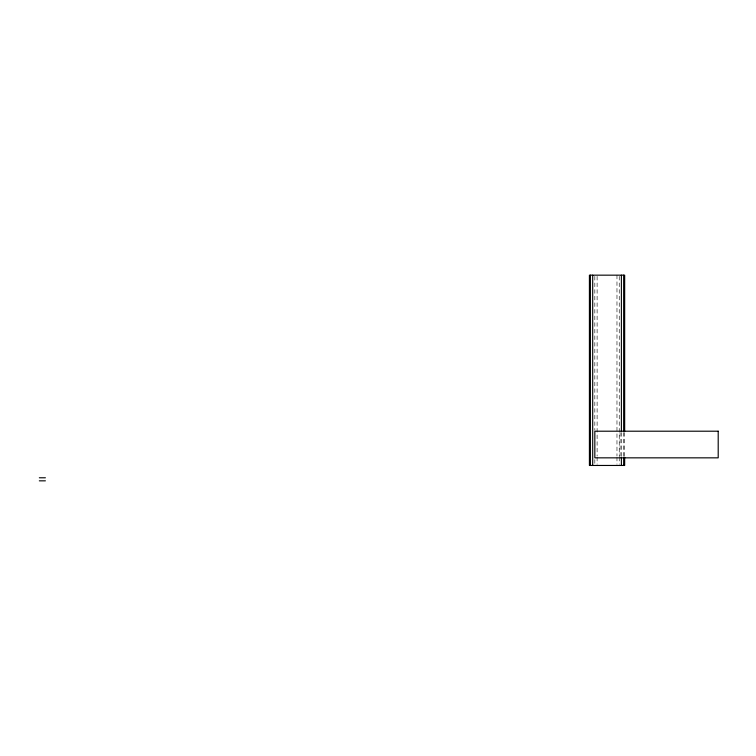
<?xml version="1.0" encoding="UTF-8"?>
<svg xmlns="http://www.w3.org/2000/svg" width="756" height="756" viewBox="0 0 756 756"><rect width="100%" height="100%" fill="white"/><g stroke="black" fill="none" stroke-linecap="round" stroke-linejoin="round"><path stroke-width="0.57" stroke-dasharray="3.78 2.83" d="M624.664 432.564L624.664 456.057M623.672 432.564L623.672 456.057M621.385 432.564L621.385 456.057M620.1 432.564L620.1 456.057M619.249 276.346L619.249 456.69M619.249 457.229L619.249 464.279M616.972 275.165L616.972 456.057M616.972 457.229L616.972 464.279M597.108 276.346L597.108 456.057M597.108 457.229L597.108 464.279M594.83 276.346L594.83 430.221M594.83 459.582L594.83 464.279"/><path stroke-width="1.13" d="M39.331 477.783L45.398 477.783M39.331 480.835L45.398 480.835M624.664 431.392L624.664 275.165L589.415 275.165L589.415 465.46L624.664 465.46L624.664 457.229M623.672 275.165L623.672 431.392M623.672 457.229L623.672 465.46M621.385 275.165L621.385 431.392M621.385 457.229L621.385 465.46M592.695 275.165L592.695 465.46M590.408 275.165L590.408 465.46M718.2 431.203L594.83 431.203L594.83 457.843L718.2 457.843L718.2 431.203"/></g></svg>
